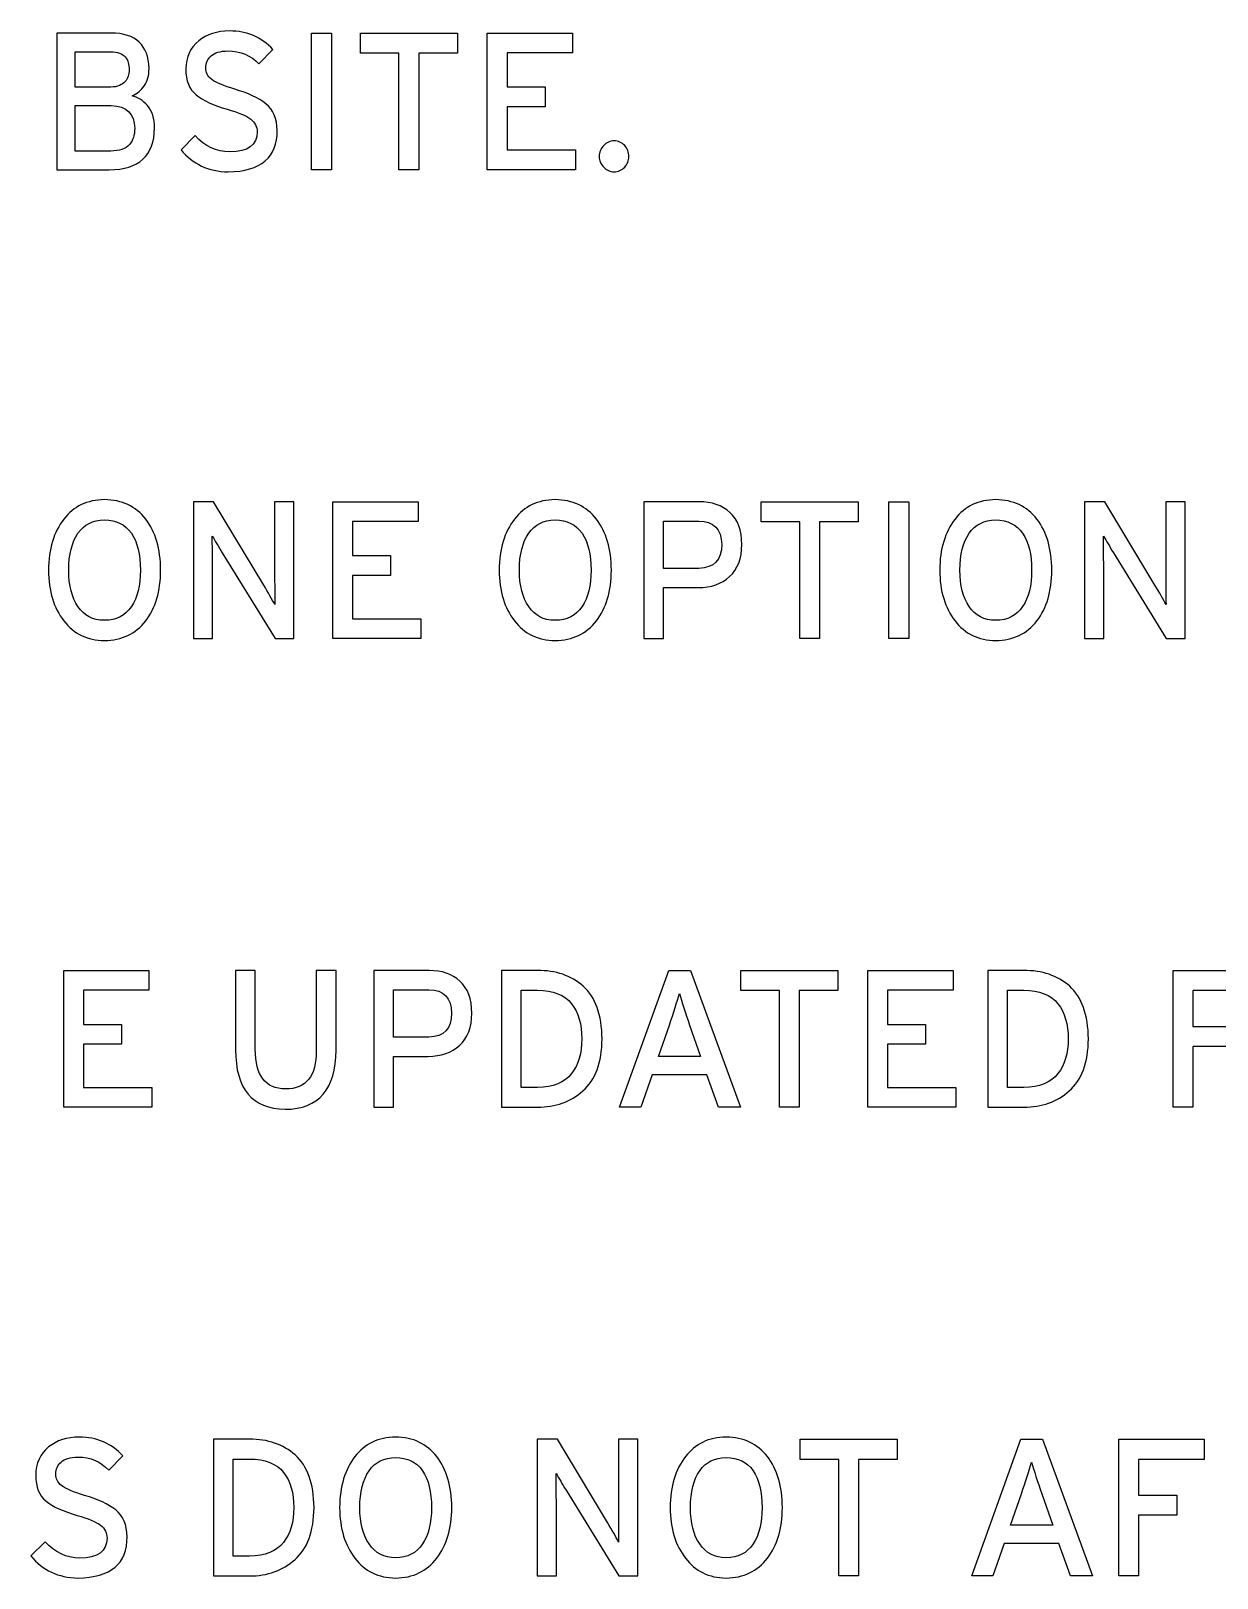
# Model space of a CAD drawing. Extents: x 0.9 to 53.1, y 0.9 to 35.1.
# Drawn here: x 4.152 to 6.429, y 23.726 to 26.697 of the extents above; entities that cross this region are included whole.
import ezdxf

# ---------------------------------------------------------------- set-up
doc = ezdxf.new("R2010")
doc.units = 0
doc.header["$MEASUREMENT"] = 0
doc.layers.add('2.0_____DWG', color=7, linetype='CONTINUOUS')

# ---------------------------------------------------------------- blocks, each defined once
blk = doc.blocks.new('BLK52')
at = {"layer": '2.0_____DWG'}
for points in [[(4.0292, 3.3776), (4.0292, 3.6401), (4.0673, 3.6401), (4.0673, 3.3776)], [(4.235, 3.6014), (4.235, 3.3776), (4.197, 3.3776), (4.197, 3.6014), (4.1229, 3.6014), (4.1229, 3.6401), (4.3093, 3.6401), (4.3093, 3.6014)], [(4.3666, 3.3776), (4.3666, 3.6401), (4.5303, 3.6401), (4.5303, 3.6021), (4.4045, 3.6021), (4.4045, 3.5366), (4.4776, 3.5366), (4.4776, 3.4987), (4.4045, 3.4987), (4.4045, 3.4156), (4.5358, 3.4156), (4.5358, 3.3776)], [(4.0699, 2.4777), (4.0699, 2.7401), (4.2336, 2.7401), (4.2336, 2.7022), (4.1078, 2.7022), (4.1078, 2.6367), (4.1809, 2.6367), (4.1809, 2.5987), (4.1078, 2.5987), (4.1078, 2.5157), (4.2391, 2.5157), (4.2391, 2.4777)], [(5.0045, 2.7015), (5.0045, 2.4777), (4.9666, 2.4777), (4.9666, 2.7015), (4.8925, 2.7015), (4.8925, 2.7401), (5.0788, 2.7401), (5.0788, 2.7015)], [(5.1378, 2.4777), (5.1378, 2.7401), (5.176, 2.7401), (5.176, 2.4777)], [(3.5533, 1.5778), (3.5533, 1.8402), (3.717, 1.8402), (3.717, 1.8022), (3.5912, 1.8022), (3.5912, 1.7368), (3.6643, 1.7368), (3.6643, 1.6988), (3.5912, 1.6988), (3.5912, 1.6157), (3.7225, 1.6157), (3.7225, 1.5778)], [(4.8104, 1.5778), (4.7884, 1.6402), (4.6833, 1.6402), (4.6616, 1.5778), (4.6207, 1.5778), (4.7151, 1.8402), (4.7568, 1.8402), (4.8525, 1.5778)], [(4.9655, 1.8016), (4.9655, 1.5778), (4.9276, 1.5778), (4.9276, 1.8016), (4.8535, 1.8016), (4.8535, 1.8402), (5.0398, 1.8402), (5.0398, 1.8016)], [(5.0971, 1.5778), (5.0971, 1.8402), (5.2609, 1.8402), (5.2609, 1.8022), (5.1351, 1.8022), (5.1351, 1.7368), (5.2082, 1.7368), (5.2082, 1.6988), (5.1351, 1.6988), (5.1351, 1.6157), (5.2663, 1.6157), (5.2663, 1.5778)], [(5.7215, 1.8016), (5.7215, 1.7327), (5.7946, 1.7327), (5.7946, 1.6944), (5.7215, 1.6944), (5.7215, 1.5778), (5.6836, 1.5778), (5.6836, 1.8402), (5.8473, 1.8402), (5.8473, 1.8016)], [(5.0795, 0.9016), (5.0795, 0.6778), (5.0415, 0.6778), (5.0415, 0.9016), (4.9674, 0.9016), (4.9674, 0.9403), (5.1537, 0.9403), (5.1537, 0.9016)], [(5.4864, 0.6778), (5.4643, 0.7402), (5.3592, 0.7402), (5.3375, 0.6778), (5.2967, 0.6778), (5.3911, 0.9403), (5.4328, 0.9403), (5.5284, 0.6778)], [(5.6173, 0.9016), (5.6173, 0.8328), (5.6903, 0.8328), (5.6903, 0.7945), (5.6173, 0.7945), (5.6173, 0.6778), (5.5793, 0.6778), (5.5793, 0.9403), (5.7431, 0.9403), (5.7431, 0.9016)]]:
    blk.add_lwpolyline(points, close=True, dxfattribs=at)
for points, knots in [([(3.7277, 3.458), (3.727, 3.4044), (3.6981, 3.3776), (3.6407, 3.3776), (3.6407, 3.3776), (3.5399, 3.3776), (3.5399, 3.3776), (3.5399, 3.3776), (3.5399, 3.6401), (3.5399, 3.6401), (3.5399, 3.6401), (3.6443, 3.6401), (3.6443, 3.6401), (3.6918, 3.6397), (3.716, 3.617), (3.7172, 3.5719), (3.7172, 3.5587), (3.7142, 3.5478), (3.7082, 3.5394), (3.7023, 3.5305), (3.6945, 3.5241), (3.6848, 3.5194), (3.6955, 3.517), (3.7053, 3.5105), (3.7142, 3.5007), (3.723, 3.4905), (3.7274, 3.4763), (3.7277, 3.458)], [0, 0, 0, 0, 1, 1, 1, 2, 2, 2, 3, 3, 3, 4, 4, 4, 5, 5, 5, 6, 6, 6, 7, 7, 7, 8, 8, 8, 9, 9, 9, 9]), ([(3.9632, 3.4529), (3.9637, 3.4014), (3.9324, 3.3749), (3.869, 3.3735), (3.8311, 3.3742), (3.801, 3.3885), (3.7786, 3.4159), (3.7786, 3.4159), (3.8059, 3.4431), (3.8059, 3.4431), (3.8245, 3.4224), (3.8466, 3.4122), (3.872, 3.4119), (3.9073, 3.4119), (3.9247, 3.4248), (3.9247, 3.4502), (3.9247, 3.46), (3.9207, 3.4685), (3.9124, 3.4749), (3.9035, 3.4814), (3.8886, 3.4878), (3.8673, 3.4939), (3.8406, 3.501), (3.8208, 3.5105), (3.8077, 3.5214), (3.7944, 3.5319), (3.7877, 3.5485), (3.7877, 3.5712), (3.7881, 3.594), (3.7962, 3.6119), (3.8125, 3.6251), (3.8279, 3.6377), (3.8478, 3.6441), (3.8717, 3.6441), (3.9052, 3.6441), (3.933, 3.6319), (3.9549, 3.6085), (3.9549, 3.6085), (3.928, 3.5807), (3.928, 3.5807), (3.9127, 3.5973), (3.8929, 3.6058), (3.8686, 3.6058), (3.8539, 3.6055), (3.843, 3.6024), (3.8364, 3.5963), (3.8296, 3.5902), (3.8262, 3.5824), (3.8262, 3.5733), (3.8262, 3.5685), (3.8271, 3.5648), (3.8288, 3.5614), (3.8303, 3.5577), (3.8333, 3.5543), (3.8378, 3.5509), (3.8457, 3.5448), (3.8605, 3.5387), (3.8817, 3.5322), (3.9071, 3.5248), (3.9271, 3.5156), (3.9413, 3.5044), (3.9556, 3.4929), (3.9629, 3.476), (3.9632, 3.4529)], [0, 0, 0, 0, 1, 1, 1, 2, 2, 2, 3, 3, 3, 4, 4, 4, 5, 5, 5, 6, 6, 6, 7, 7, 7, 8, 8, 8, 9, 9, 9, 10, 10, 10, 11, 11, 11, 12, 12, 12, 13, 13, 13, 14, 14, 14, 15, 15, 15, 16, 16, 16, 17, 17, 17, 18, 18, 18, 19, 19, 19, 20, 20, 20, 21, 21, 21, 21]), ([(3.6791, 3.5695), (3.6791, 3.5797), (3.6765, 3.5878), (3.6716, 3.5943), (3.6657, 3.6007), (3.6565, 3.6038), (3.6438, 3.6041), (3.6438, 3.6041), (3.5756, 3.6041), (3.5756, 3.6041), (3.5756, 3.6041), (3.5756, 3.5363), (3.5756, 3.5363), (3.5756, 3.5363), (3.6438, 3.5363), (3.6438, 3.5363), (3.6504, 3.5363), (3.6558, 3.5373), (3.6602, 3.5394), (3.6645, 3.5414), (3.6682, 3.5438), (3.6711, 3.5468), (3.6765, 3.5529), (3.6791, 3.5607), (3.6791, 3.5695)], [0, 0, 0, 0, 1, 1, 1, 2, 2, 2, 3, 3, 3, 4, 4, 4, 5, 5, 5, 6, 6, 6, 7, 7, 7, 8, 8, 8, 8]), ([(3.6896, 3.457), (3.6891, 3.4858), (3.6741, 3.5), (3.6446, 3.5007), (3.6446, 3.5007), (3.5756, 3.5007), (3.5756, 3.5007), (3.5756, 3.5007), (3.5756, 3.4136), (3.5756, 3.4136), (3.5756, 3.4136), (3.6435, 3.4136), (3.6435, 3.4136), (3.6604, 3.4136), (3.6725, 3.4176), (3.6794, 3.4258), (3.6862, 3.4336), (3.6896, 3.4441), (3.6896, 3.457)], [0, 0, 0, 0, 1, 1, 1, 2, 2, 2, 3, 3, 3, 4, 4, 4, 5, 5, 5, 6, 6, 6, 6]), ([(4.6387, 3.403), (4.6383, 3.3949), (4.6356, 3.3881), (4.6304, 3.3827), (4.6251, 3.3769), (4.6183, 3.3739), (4.61, 3.3735), (4.6021, 3.3739), (4.5954, 3.3769), (4.5902, 3.3827), (4.5844, 3.3881), (4.5815, 3.3949), (4.5815, 3.403), (4.5815, 3.4115), (4.5844, 3.4186), (4.5902, 3.4244), (4.5954, 3.4298), (4.6021, 3.4329), (4.61, 3.4332), (4.6183, 3.4329), (4.6251, 3.4298), (4.6304, 3.4244), (4.6356, 3.4186), (4.6383, 3.4115), (4.6387, 3.403)], [0, 0, 0, 0, 1, 1, 1, 2, 2, 2, 3, 3, 3, 4, 4, 4, 5, 5, 5, 6, 6, 6, 7, 7, 7, 8, 8, 8, 8]), ([(3.7394, 2.6089), (3.7393, 2.5686), (3.7296, 2.536), (3.7108, 2.5116), (3.6914, 2.4868), (3.6652, 2.474), (3.6316, 2.4736), (3.5984, 2.474), (3.5724, 2.4868), (3.5536, 2.5116), (3.5343, 2.536), (3.5244, 2.5686), (3.5241, 2.6089), (3.5244, 2.6496), (3.5343, 2.6822), (3.5536, 2.7069), (3.5724, 2.7313), (3.5984, 2.7439), (3.6316, 2.7442), (3.6652, 2.7439), (3.6914, 2.7313), (3.7108, 2.7069), (3.7296, 2.6822), (3.7393, 2.6496), (3.7394, 2.6089)], [0, 0, 0, 0, 1, 1, 1, 2, 2, 2, 3, 3, 3, 4, 4, 4, 5, 5, 5, 6, 6, 6, 7, 7, 7, 8, 8, 8, 8]), ([(3.959, 2.4777), (3.959, 2.4777), (3.8576, 2.6421), (3.8576, 2.6421), (3.8503, 2.6544), (3.844, 2.6652), (3.8386, 2.6744), (3.8386, 2.6567), (3.8388, 2.6364), (3.8391, 2.6137), (3.8391, 2.6137), (3.8391, 2.4777), (3.8391, 2.4777), (3.8391, 2.4777), (3.8022, 2.4777), (3.8022, 2.4777), (3.8022, 2.4777), (3.8022, 2.7401), (3.8022, 2.7401), (3.8022, 2.7401), (3.841, 2.7401), (3.841, 2.7401), (3.841, 2.7401), (3.9374, 2.5801), (3.9374, 2.5801), (3.9461, 2.5655), (3.953, 2.553), (3.9586, 2.5428), (3.9585, 2.5611), (3.9583, 2.5818), (3.9583, 2.6045), (3.9583, 2.6045), (3.9583, 2.7401), (3.9583, 2.7401), (3.9583, 2.7401), (3.9953, 2.7401), (3.9953, 2.7401), (3.9953, 2.7401), (3.9953, 2.4777), (3.9953, 2.4777), (3.9953, 2.4777), (3.959, 2.4777), (3.959, 2.4777)], [0, 0, 0, 0, 1, 1, 1, 2, 2, 2, 3, 3, 3, 4, 4, 4, 5, 5, 5, 6, 6, 6, 7, 7, 7, 8, 8, 8, 9, 9, 9, 10, 10, 10, 11, 11, 11, 12, 12, 12, 13, 13, 13, 14, 14, 14, 14]), ([(4.6048, 2.6089), (4.6046, 2.5686), (4.5949, 2.536), (4.5761, 2.5116), (4.5568, 2.4868), (4.5305, 2.474), (4.4969, 2.4736), (4.4637, 2.474), (4.4378, 2.4868), (4.4189, 2.5116), (4.3996, 2.536), (4.3898, 2.5686), (4.3894, 2.6089), (4.3898, 2.6496), (4.3996, 2.6822), (4.4189, 2.7069), (4.4378, 2.7313), (4.4637, 2.7439), (4.4969, 2.7442), (4.5305, 2.7439), (4.5568, 2.7313), (4.5761, 2.7069), (4.5949, 2.6822), (4.6046, 2.6496), (4.6048, 2.6089)], [0, 0, 0, 0, 1, 1, 1, 2, 2, 2, 3, 3, 3, 4, 4, 4, 5, 5, 5, 6, 6, 6, 7, 7, 7, 8, 8, 8, 8]), ([(4.8555, 2.6581), (4.8552, 2.631), (4.8474, 2.6106), (4.8318, 2.5964), (4.8167, 2.5825), (4.7963, 2.5753), (4.7713, 2.5753), (4.7713, 2.5753), (4.7048, 2.5753), (4.7048, 2.5753), (4.7048, 2.5753), (4.7048, 2.4777), (4.7048, 2.4777), (4.7048, 2.4777), (4.6675, 2.4777), (4.6675, 2.4777), (4.6675, 2.4777), (4.6675, 2.7401), (4.6675, 2.7401), (4.6675, 2.7401), (4.7738, 2.7401), (4.7738, 2.7401), (4.7977, 2.7401), (4.8172, 2.7334), (4.8323, 2.7198), (4.8474, 2.7062), (4.8552, 2.6855), (4.8555, 2.6581)], [0, 0, 0, 0, 1, 1, 1, 2, 2, 2, 3, 3, 3, 4, 4, 4, 5, 5, 5, 6, 6, 6, 7, 7, 7, 8, 8, 8, 9, 9, 9, 9]), ([(5.4506, 2.6089), (5.4504, 2.5686), (5.4408, 2.536), (5.422, 2.5116), (5.4026, 2.4868), (5.3763, 2.474), (5.3428, 2.4736), (5.3095, 2.474), (5.2836, 2.4868), (5.2648, 2.5116), (5.2455, 2.536), (5.2356, 2.5686), (5.2353, 2.6089), (5.2356, 2.6496), (5.2455, 2.6822), (5.2648, 2.7069), (5.2836, 2.7313), (5.3095, 2.7439), (5.3428, 2.7442), (5.3763, 2.7439), (5.4026, 2.7313), (5.422, 2.7069), (5.4408, 2.6822), (5.4504, 2.6496), (5.4506, 2.6089)], [0, 0, 0, 0, 1, 1, 1, 2, 2, 2, 3, 3, 3, 4, 4, 4, 5, 5, 5, 6, 6, 6, 7, 7, 7, 8, 8, 8, 8]), ([(5.6702, 2.4777), (5.6702, 2.4777), (5.5688, 2.6421), (5.5688, 2.6421), (5.5615, 2.6544), (5.5552, 2.6652), (5.5498, 2.6744), (5.5498, 2.6567), (5.55, 2.6364), (5.5503, 2.6137), (5.5503, 2.6137), (5.5503, 2.4777), (5.5503, 2.4777), (5.5503, 2.4777), (5.5133, 2.4777), (5.5133, 2.4777), (5.5133, 2.4777), (5.5133, 2.7401), (5.5133, 2.7401), (5.5133, 2.7401), (5.5522, 2.7401), (5.5522, 2.7401), (5.5522, 2.7401), (5.6486, 2.5801), (5.6486, 2.5801), (5.6573, 2.5655), (5.6642, 2.553), (5.6698, 2.5428), (5.6697, 2.5611), (5.6695, 2.5818), (5.6695, 2.6045), (5.6695, 2.6045), (5.6695, 2.7401), (5.6695, 2.7401), (5.6695, 2.7401), (5.7064, 2.7401), (5.7064, 2.7401), (5.7064, 2.7401), (5.7064, 2.4777), (5.7064, 2.4777), (5.7064, 2.4777), (5.6702, 2.4777), (5.6702, 2.4777)], [0, 0, 0, 0, 1, 1, 1, 2, 2, 2, 3, 3, 3, 4, 4, 4, 5, 5, 5, 6, 6, 6, 7, 7, 7, 8, 8, 8, 9, 9, 9, 10, 10, 10, 11, 11, 11, 12, 12, 12, 13, 13, 13, 14, 14, 14, 14]), ([(3.7006, 2.6089), (3.7006, 2.6391), (3.6948, 2.6625), (3.6833, 2.6798), (3.6716, 2.6964), (3.6543, 2.7049), (3.6316, 2.7052), (3.6094, 2.7049), (3.5924, 2.6964), (3.5807, 2.6798), (3.5689, 2.6625), (3.5629, 2.6391), (3.5629, 2.6089), (3.5629, 2.5794), (3.5689, 2.556), (3.5807, 2.5391), (3.5924, 2.5214), (3.6094, 2.5126), (3.6316, 2.5126), (3.6543, 2.5126), (3.6716, 2.5214), (3.6833, 2.5391), (3.6948, 2.556), (3.7006, 2.5794), (3.7006, 2.6089)], [0, 0, 0, 0, 1, 1, 1, 2, 2, 2, 3, 3, 3, 4, 4, 4, 5, 5, 5, 6, 6, 6, 7, 7, 7, 8, 8, 8, 8]), ([(4.5659, 2.6089), (4.5659, 2.6391), (4.5602, 2.6625), (4.5486, 2.6798), (4.5369, 2.6964), (4.5197, 2.7049), (4.4969, 2.7052), (4.4747, 2.7049), (4.4578, 2.6964), (4.4461, 2.6798), (4.4342, 2.6625), (4.4283, 2.6391), (4.4283, 2.6089), (4.4283, 2.5794), (4.4342, 2.556), (4.4461, 2.5391), (4.4578, 2.5214), (4.4747, 2.5126), (4.4969, 2.5126), (4.5197, 2.5126), (4.5369, 2.5214), (4.5486, 2.5391), (4.5602, 2.556), (4.5659, 2.5794), (4.5659, 2.6089)], [0, 0, 0, 0, 1, 1, 1, 2, 2, 2, 3, 3, 3, 4, 4, 4, 5, 5, 5, 6, 6, 6, 7, 7, 7, 8, 8, 8, 8]), ([(4.8167, 2.6581), (4.816, 2.6879), (4.8014, 2.7028), (4.7729, 2.7032), (4.7729, 2.7032), (4.7048, 2.7032), (4.7048, 2.7032), (4.7048, 2.7032), (4.7048, 2.6123), (4.7048, 2.6123), (4.7048, 2.6123), (4.7729, 2.6123), (4.7729, 2.6123), (4.8021, 2.613), (4.8167, 2.6282), (4.8167, 2.6581)], [0, 0, 0, 0, 1, 1, 1, 2, 2, 2, 3, 3, 3, 4, 4, 4, 5, 5, 5, 5]), ([(5.4118, 2.6089), (5.4118, 2.6391), (5.406, 2.6625), (5.3945, 2.6798), (5.3828, 2.6964), (5.3655, 2.7049), (5.3428, 2.7052), (5.3206, 2.7049), (5.3036, 2.6964), (5.2919, 2.6798), (5.28, 2.6625), (5.2741, 2.6391), (5.2741, 2.6089), (5.2741, 2.5794), (5.28, 2.556), (5.2919, 2.5391), (5.3036, 2.5214), (5.3206, 2.5126), (5.3428, 2.5126), (5.3655, 2.5126), (5.3828, 2.5214), (5.3945, 2.5391), (5.406, 2.556), (5.4118, 2.5794), (5.4118, 2.6089)], [0, 0, 0, 0, 1, 1, 1, 2, 2, 2, 3, 3, 3, 4, 4, 4, 5, 5, 5, 6, 6, 6, 7, 7, 7, 8, 8, 8, 8]), ([(4.0763, 1.6873), (4.0756, 1.6123), (4.0432, 1.5744), (3.9786, 1.5737), (3.9152, 1.5747), (3.8834, 1.6127), (3.8832, 1.688), (3.8832, 1.688), (3.8832, 1.8402), (3.8832, 1.8402), (3.8832, 1.8402), (3.9212, 1.8402), (3.9212, 1.8402), (3.9212, 1.8402), (3.9212, 1.689), (3.9212, 1.689), (3.9212, 1.6385), (3.9407, 1.613), (3.9793, 1.6127), (4.0188, 1.613), (4.0385, 1.6378), (4.0383, 1.6863), (4.0383, 1.6863), (4.0383, 1.8402), (4.0383, 1.8402), (4.0383, 1.8402), (4.0763, 1.8402), (4.0763, 1.8402), (4.0763, 1.8402), (4.0763, 1.6873), (4.0763, 1.6873)], [0, 0, 0, 0, 1, 1, 1, 2, 2, 2, 3, 3, 3, 4, 4, 4, 5, 5, 5, 6, 6, 6, 7, 7, 7, 8, 8, 8, 9, 9, 9, 10, 10, 10, 10]), ([(4.3371, 1.7582), (4.3367, 1.731), (4.3289, 1.7107), (4.3133, 1.6964), (4.2982, 1.6825), (4.2779, 1.6754), (4.2528, 1.6754), (4.2528, 1.6754), (4.1863, 1.6754), (4.1863, 1.6754), (4.1863, 1.6754), (4.1863, 1.5778), (4.1863, 1.5778), (4.1863, 1.5778), (4.149, 1.5778), (4.149, 1.5778), (4.149, 1.5778), (4.149, 1.8402), (4.149, 1.8402), (4.149, 1.8402), (4.2553, 1.8402), (4.2553, 1.8402), (4.2792, 1.8402), (4.2987, 1.8334), (4.3138, 1.8199), (4.3289, 1.8063), (4.3367, 1.7856), (4.3371, 1.7582)], [0, 0, 0, 0, 1, 1, 1, 2, 2, 2, 3, 3, 3, 4, 4, 4, 5, 5, 5, 6, 6, 6, 7, 7, 7, 8, 8, 8, 9, 9, 9, 9]), ([(4.587, 1.709), (4.5865, 1.6632), (4.5742, 1.63), (4.5502, 1.609), (4.5264, 1.5883), (4.4974, 1.5778), (4.463, 1.5778), (4.463, 1.5778), (4.3939, 1.5778), (4.3939, 1.5778), (4.3939, 1.5778), (4.3939, 1.8402), (4.3939, 1.8402), (4.3939, 1.8402), (4.463, 1.8402), (4.463, 1.8402), (4.4981, 1.8405), (4.5275, 1.8304), (4.551, 1.81), (4.5744, 1.789), (4.5865, 1.7551), (4.587, 1.709)], [0, 0, 0, 0, 1, 1, 1, 2, 2, 2, 3, 3, 3, 4, 4, 4, 5, 5, 5, 6, 6, 6, 7, 7, 7, 7]), ([(5.5208, 1.709), (5.5203, 1.6632), (5.5081, 1.63), (5.484, 1.609), (5.4603, 1.5883), (5.4313, 1.5778), (5.3969, 1.5778), (5.3969, 1.5778), (5.3277, 1.5778), (5.3277, 1.5778), (5.3277, 1.5778), (5.3277, 1.8402), (5.3277, 1.8402), (5.3277, 1.8402), (5.3969, 1.8402), (5.3969, 1.8402), (5.432, 1.8405), (5.4613, 1.8304), (5.4849, 1.81), (5.5083, 1.789), (5.5203, 1.7551), (5.5208, 1.709)], [0, 0, 0, 0, 1, 1, 1, 2, 2, 2, 3, 3, 3, 4, 4, 4, 5, 5, 5, 6, 6, 6, 7, 7, 7, 7]), ([(4.2982, 1.7582), (4.2976, 1.788), (4.283, 1.8029), (4.2545, 1.8032), (4.2545, 1.8032), (4.1863, 1.8032), (4.1863, 1.8032), (4.1863, 1.8032), (4.1863, 1.7124), (4.1863, 1.7124), (4.1863, 1.7124), (4.2545, 1.7124), (4.2545, 1.7124), (4.2837, 1.7131), (4.2982, 1.7283), (4.2982, 1.7582)], [0, 0, 0, 0, 1, 1, 1, 2, 2, 2, 3, 3, 3, 4, 4, 4, 5, 5, 5, 5]), ([(4.5481, 1.709), (4.5481, 1.7371), (4.5415, 1.7595), (4.5285, 1.7765), (4.5149, 1.7934), (4.493, 1.8019), (4.463, 1.8022), (4.463, 1.8022), (4.4318, 1.8022), (4.4318, 1.8022), (4.4318, 1.8022), (4.4318, 1.6157), (4.4318, 1.6157), (4.4318, 1.6157), (4.463, 1.6157), (4.463, 1.6157), (4.493, 1.6161), (4.5149, 1.6249), (4.5285, 1.6422), (4.5415, 1.6588), (4.5481, 1.6812), (4.5481, 1.709)], [0, 0, 0, 0, 1, 1, 1, 2, 2, 2, 3, 3, 3, 4, 4, 4, 5, 5, 5, 6, 6, 6, 7, 7, 7, 7]), ([(4.7551, 1.7354), (4.747, 1.7595), (4.7404, 1.7799), (4.7355, 1.7961), (4.7309, 1.7802), (4.7245, 1.7598), (4.7162, 1.7351), (4.7162, 1.7351), (4.6953, 1.6751), (4.6953, 1.6751), (4.6953, 1.6751), (4.7763, 1.6751), (4.7763, 1.6751), (4.7763, 1.6751), (4.7551, 1.7354), (4.7551, 1.7354)], [0, 0, 0, 0, 1, 1, 1, 2, 2, 2, 3, 3, 3, 4, 4, 4, 5, 5, 5, 5]), ([(5.482, 1.709), (5.482, 1.7371), (5.4754, 1.7595), (5.4623, 1.7765), (5.4487, 1.7934), (5.4269, 1.8019), (5.3969, 1.8022), (5.3969, 1.8022), (5.3657, 1.8022), (5.3657, 1.8022), (5.3657, 1.8022), (5.3657, 1.6157), (5.3657, 1.6157), (5.3657, 1.6157), (5.3969, 1.6157), (5.3969, 1.6157), (5.4269, 1.6161), (5.4487, 1.6249), (5.4623, 1.6422), (5.4754, 1.6588), (5.482, 1.6812), (5.482, 1.709)], [0, 0, 0, 0, 1, 1, 1, 2, 2, 2, 3, 3, 3, 4, 4, 4, 5, 5, 5, 6, 6, 6, 7, 7, 7, 7]), ([(3.675, 0.7531), (3.6755, 0.7016), (3.6441, 0.6751), (3.5807, 0.6738), (3.5429, 0.6744), (3.5127, 0.6887), (3.4904, 0.7161), (3.4904, 0.7161), (3.5177, 0.7433), (3.5177, 0.7433), (3.5363, 0.7226), (3.5583, 0.7124), (3.5838, 0.7121), (3.619, 0.7121), (3.6365, 0.725), (3.6365, 0.7504), (3.6365, 0.7602), (3.6324, 0.7687), (3.6241, 0.7751), (3.6153, 0.7816), (3.6004, 0.788), (3.579, 0.7941), (3.5524, 0.8013), (3.5326, 0.8108), (3.5195, 0.8216), (3.5061, 0.8321), (3.4995, 0.8487), (3.4995, 0.8714), (3.4999, 0.8942), (3.508, 0.9121), (3.5243, 0.9254), (3.5397, 0.9379), (3.5595, 0.9443), (3.5834, 0.9443), (3.617, 0.9443), (3.6448, 0.9321), (3.6667, 0.9087), (3.6667, 0.9087), (3.6397, 0.8809), (3.6397, 0.8809), (3.6245, 0.8976), (3.6046, 0.906), (3.5804, 0.906), (3.5656, 0.9057), (3.5548, 0.9026), (3.5482, 0.8965), (3.5414, 0.8904), (3.538, 0.8826), (3.538, 0.8735), (3.538, 0.8687), (3.5389, 0.865), (3.5405, 0.8616), (3.5421, 0.8579), (3.5451, 0.8545), (3.5495, 0.8511), (3.5575, 0.845), (3.5723, 0.8389), (3.5934, 0.8325), (3.6189, 0.825), (3.6389, 0.8158), (3.6531, 0.8046), (3.6674, 0.7931), (3.6747, 0.7762), (3.675, 0.7531)], [0, 0, 0, 0, 1, 1, 1, 2, 2, 2, 3, 3, 3, 4, 4, 4, 5, 5, 5, 6, 6, 6, 7, 7, 7, 8, 8, 8, 9, 9, 9, 10, 10, 10, 11, 11, 11, 12, 12, 12, 13, 13, 13, 14, 14, 14, 15, 15, 15, 16, 16, 16, 17, 17, 17, 18, 18, 18, 19, 19, 19, 20, 20, 20, 21, 21, 21, 21]), ([(4.0339, 0.8091), (4.0334, 0.7633), (4.0212, 0.73), (3.9971, 0.709), (3.9734, 0.6883), (3.9444, 0.6778), (3.91, 0.6778), (3.91, 0.6778), (3.8408, 0.6778), (3.8408, 0.6778), (3.8408, 0.6778), (3.8408, 0.9403), (3.8408, 0.9403), (3.8408, 0.9403), (3.91, 0.9403), (3.91, 0.9403), (3.9451, 0.9406), (3.9744, 0.9304), (3.998, 0.9101), (4.0214, 0.8891), (4.0334, 0.8552), (4.0339, 0.8091)], [0, 0, 0, 0, 1, 1, 1, 2, 2, 2, 3, 3, 3, 4, 4, 4, 5, 5, 5, 6, 6, 6, 7, 7, 7, 7]), ([(4.2984, 0.8091), (4.2982, 0.7687), (4.2886, 0.7362), (4.2697, 0.7117), (4.2504, 0.687), (4.2241, 0.6741), (4.1906, 0.6738), (4.1573, 0.6741), (4.1314, 0.687), (4.1126, 0.7117), (4.0933, 0.7362), (4.0834, 0.7687), (4.0831, 0.8091), (4.0834, 0.8497), (4.0933, 0.8823), (4.1126, 0.9071), (4.1314, 0.9315), (4.1573, 0.944), (4.1906, 0.9443), (4.2241, 0.944), (4.2504, 0.9315), (4.2697, 0.9071), (4.2886, 0.8823), (4.2982, 0.8497), (4.2984, 0.8091)], [0, 0, 0, 0, 1, 1, 1, 2, 2, 2, 3, 3, 3, 4, 4, 4, 5, 5, 5, 6, 6, 6, 7, 7, 7, 8, 8, 8, 8]), ([(4.6192, 0.6778), (4.6192, 0.6778), (4.5178, 0.8423), (4.5178, 0.8423), (4.5105, 0.8545), (4.5042, 0.8653), (4.4988, 0.8745), (4.4988, 0.8569), (4.499, 0.8365), (4.4993, 0.8138), (4.4993, 0.8138), (4.4993, 0.6778), (4.4993, 0.6778), (4.4993, 0.6778), (4.4623, 0.6778), (4.4623, 0.6778), (4.4623, 0.6778), (4.4623, 0.9403), (4.4623, 0.9403), (4.4623, 0.9403), (4.5012, 0.9403), (4.5012, 0.9403), (4.5012, 0.9403), (4.5976, 0.7802), (4.5976, 0.7802), (4.6063, 0.7657), (4.6132, 0.7531), (4.6188, 0.7429), (4.6187, 0.7612), (4.6185, 0.7819), (4.6185, 0.8046), (4.6185, 0.8046), (4.6185, 0.9403), (4.6185, 0.9403), (4.6185, 0.9403), (4.6555, 0.9403), (4.6555, 0.9403), (4.6555, 0.9403), (4.6555, 0.6778), (4.6555, 0.6778), (4.6555, 0.6778), (4.6192, 0.6778), (4.6192, 0.6778)], [0, 0, 0, 0, 1, 1, 1, 2, 2, 2, 3, 3, 3, 4, 4, 4, 5, 5, 5, 6, 6, 6, 7, 7, 7, 8, 8, 8, 9, 9, 9, 10, 10, 10, 11, 11, 11, 12, 12, 12, 13, 13, 13, 14, 14, 14, 14]), ([(4.9332, 0.8091), (4.933, 0.7687), (4.9233, 0.7362), (4.9045, 0.7117), (4.8852, 0.687), (4.8589, 0.6741), (4.8253, 0.6738), (4.7921, 0.6741), (4.7662, 0.687), (4.7473, 0.7117), (4.728, 0.7362), (4.7182, 0.7687), (4.7178, 0.8091), (4.7182, 0.8497), (4.728, 0.8823), (4.7473, 0.9071), (4.7662, 0.9315), (4.7921, 0.944), (4.8253, 0.9443), (4.8589, 0.944), (4.8852, 0.9315), (4.9045, 0.9071), (4.9233, 0.8823), (4.933, 0.8497), (4.9332, 0.8091)], [0, 0, 0, 0, 1, 1, 1, 2, 2, 2, 3, 3, 3, 4, 4, 4, 5, 5, 5, 6, 6, 6, 7, 7, 7, 8, 8, 8, 8]), ([(3.9951, 0.8091), (3.9951, 0.8372), (3.9885, 0.8596), (3.9754, 0.8765), (3.9619, 0.8935), (3.94, 0.902), (3.91, 0.9023), (3.91, 0.9023), (3.8788, 0.9023), (3.8788, 0.9023), (3.8788, 0.9023), (3.8788, 0.7158), (3.8788, 0.7158), (3.8788, 0.7158), (3.91, 0.7158), (3.91, 0.7158), (3.94, 0.7161), (3.9619, 0.725), (3.9754, 0.7423), (3.9885, 0.7589), (3.9951, 0.7812), (3.9951, 0.8091)], [0, 0, 0, 0, 1, 1, 1, 2, 2, 2, 3, 3, 3, 4, 4, 4, 5, 5, 5, 6, 6, 6, 7, 7, 7, 7]), ([(4.2596, 0.8091), (4.2596, 0.8392), (4.2538, 0.8626), (4.2423, 0.8799), (4.2306, 0.8965), (4.2133, 0.905), (4.1906, 0.9054), (4.1684, 0.905), (4.1514, 0.8965), (4.1397, 0.8799), (4.1278, 0.8626), (4.1219, 0.8392), (4.1219, 0.8091), (4.1219, 0.7796), (4.1278, 0.7562), (4.1397, 0.7392), (4.1514, 0.7216), (4.1684, 0.7128), (4.1906, 0.7128), (4.2133, 0.7128), (4.2306, 0.7216), (4.2423, 0.7392), (4.2538, 0.7562), (4.2596, 0.7796), (4.2596, 0.8091)], [0, 0, 0, 0, 1, 1, 1, 2, 2, 2, 3, 3, 3, 4, 4, 4, 5, 5, 5, 6, 6, 6, 7, 7, 7, 8, 8, 8, 8]), ([(4.8943, 0.8091), (4.8943, 0.8392), (4.8886, 0.8626), (4.877, 0.8799), (4.8653, 0.8965), (4.8481, 0.905), (4.8253, 0.9054), (4.8031, 0.905), (4.7862, 0.8965), (4.7745, 0.8799), (4.7626, 0.8626), (4.7567, 0.8392), (4.7567, 0.8091), (4.7567, 0.7796), (4.7626, 0.7562), (4.7745, 0.7392), (4.7862, 0.7216), (4.8031, 0.7128), (4.8253, 0.7128), (4.8481, 0.7128), (4.8653, 0.7216), (4.877, 0.7392), (4.8886, 0.7562), (4.8943, 0.7796), (4.8943, 0.8091)], [0, 0, 0, 0, 1, 1, 1, 2, 2, 2, 3, 3, 3, 4, 4, 4, 5, 5, 5, 6, 6, 6, 7, 7, 7, 8, 8, 8, 8]), ([(5.4311, 0.8355), (5.423, 0.8596), (5.4164, 0.8799), (5.4114, 0.8962), (5.4069, 0.8803), (5.4004, 0.8599), (5.3921, 0.8352), (5.3921, 0.8352), (5.3713, 0.7751), (5.3713, 0.7751), (5.3713, 0.7751), (5.4523, 0.7751), (5.4523, 0.7751), (5.4523, 0.7751), (5.4311, 0.8355), (5.4311, 0.8355)], [0, 0, 0, 0, 1, 1, 1, 2, 2, 2, 3, 3, 3, 4, 4, 4, 5, 5, 5, 5])]:
    blk.add_open_spline(points, degree=3, knots=knots, dxfattribs=at)

msp = doc.modelspace()

# ---------------------------------------------------------------- block references
at = {"layer": '2.0_____DWG'}
msp.add_blockref('BLK52', (0.6613, 23.0526), dxfattribs=at)

doc.saveas('drawing.dxf')
